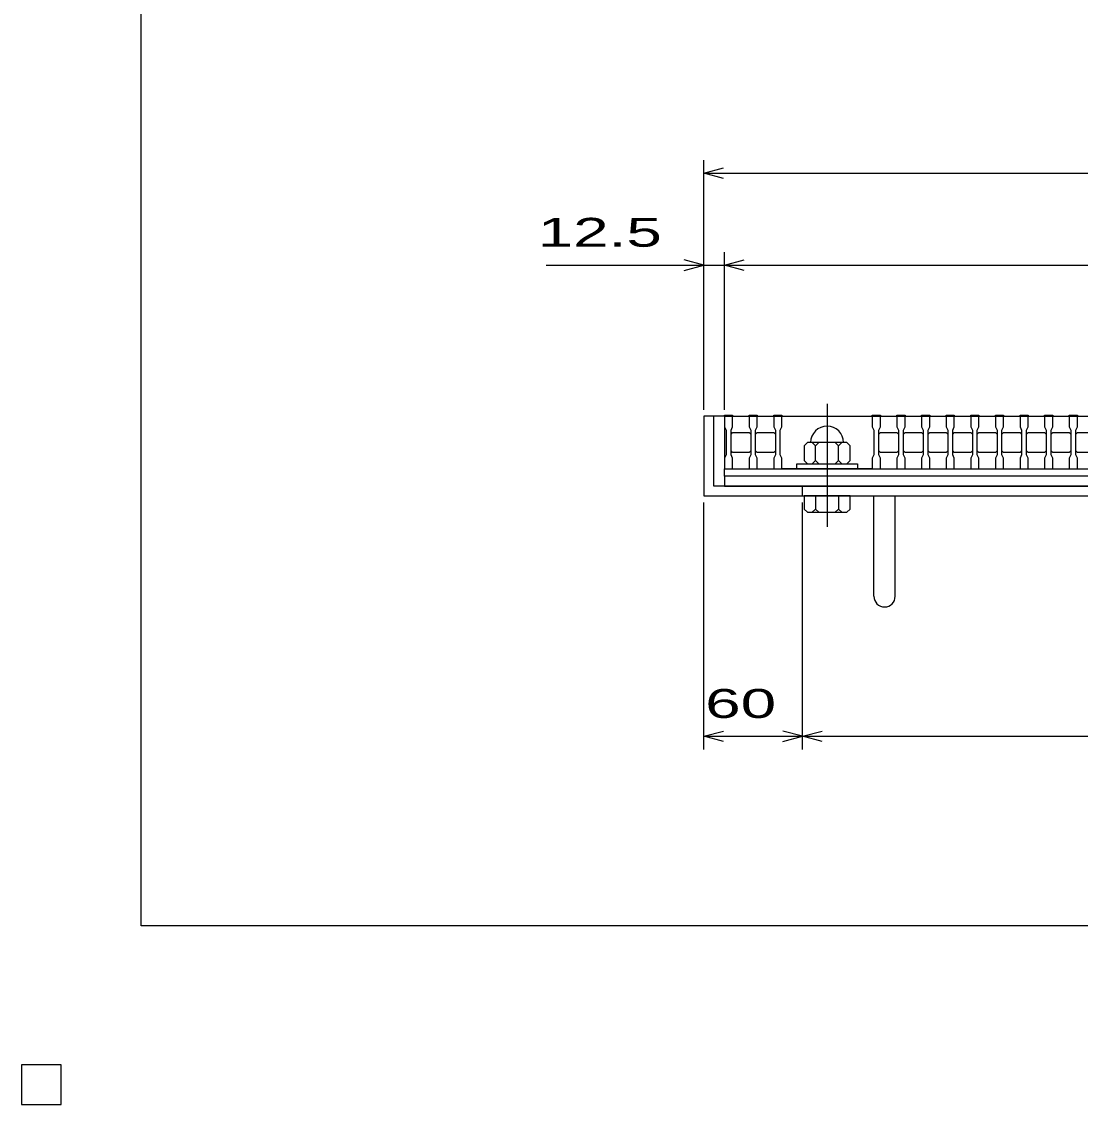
# Model space of a CAD drawing. Units: millimetres, scale not verified. Extents: x -1456 to 1385, y -1026 to 843.
# Drawn here: x -1456 to -811, y -1026 to -367 of the extents above; entities that cross this region are included whole.
import ezdxf
from ezdxf.enums import TextEntityAlignment as Align

# ---------------------------------------------------------------- set-up
doc = ezdxf.new("R2010")
doc.units = ezdxf.units.MM
doc.header["$LTSCALE"] = 8
doc.linetypes.add('CHAIN', pattern=[18.5, 12, -1.5, 3.5, -1.5])
for name, color, linetype, lineweight in [('0_2', 150, 'Continuous', 25), ('16', 3, 'Continuous', 25), ('19', 6, 'Continuous', 25), ('22', 4, 'Continuous', 25)]:
    doc.layers.add(name, color=color, linetype=linetype, lineweight=lineweight)
doc.styles.add('ベクトル', font='')
doc.styles.get('ベクトル').set_extended_font_data('ベクトル')

msp = doc.modelspace()

# ---------------------------------------------------------------- linework, layer by layer
at = {"layer": '0_2'}
for p, q in [((-1383.2, -917.2), (-1383.2, 842.8)), ((1384.8, -917.2), (-1383.2, -917.2))]:
    msp.add_line(p, q, dxfattribs=at)
at = {"layer": '16', "linetype": 'CHAIN'}
msp.add_line((-965.5, -599.4), (-965.5, -674.4), dxfattribs=at)
at = {"layer": '16'}
for p, q in [((-1028, -607), (-1028, -606.3)), ((-1028, -606.3), (-1023, -606.3)), ((-1023, -606.3), (-1023, -607)), ((-1013, -607), (-1013, -606.3)), ((-1013, -606.3), (-1008, -606.3)), ((-1008, -606.3), (-1008, -607)), ((-998, -607), (-998, -606.3)), ((-998, -606.3), (-993, -606.3)), ((-993, -606.3), (-993, -607)), ((-938, -607), (-938, -606.3)), ((-938, -606.3), (-933, -606.3)), ((-933, -606.3), (-933, -607)), ((-923, -607), (-923, -606.3)), ((-923, -606.3), (-918, -606.3)), ((-918, -606.3), (-918, -607)), ((-908, -607), (-908, -606.3)), ((-908, -606.3), (-903, -606.3)), ((-903, -606.3), (-903, -607)), ((-893, -607), (-893, -606.3)), ((-893, -606.3), (-888, -606.3)), ((-888, -606.3), (-888, -607)), ((-878, -607), (-878, -606.3)), ((-878, -606.3), (-873, -606.3)), ((-873, -606.3), (-873, -607)), ((-863, -607), (-863, -606.3)), ((-863, -606.3), (-858, -606.3)), ((-858, -606.3), (-858, -607)), ((-848, -607), (-848, -606.3)), ((-848, -606.3), (-843, -606.3)), ((-843, -606.3), (-843, -607)), ((-833, -607), (-833, -606.3)), ((-833, -606.3), (-828, -606.3)), ((-828, -606.3), (-828, -607)), ((-818, -607), (-818, -606.3)), ((-818, -606.3), (-813, -606.3)), ((-813, -606.3), (-813, -607)), ((-1028, -607), (-1028, -613.5)), ((-1023, -607), (-1028, -607)), ((-1028, -607), (-1028, -639)), ((-1028, -607), (-333, -607)), ((-1023, -613.5), (-1023, -607)), ((-1013, -607), (-1013, -613.5)), ((-1008, -607), (-1013, -607)), ((-1008, -613.5), (-1008, -607)), ((-998, -607), (-998, -613.5)), ((-993, -607), (-998, -607)), ((-993, -613.5), (-993, -607)), ((-993, -607), (-938, -607)), ((-938, -607), (-938, -613.5)), ((-933, -607), (-938, -607)), ((-933, -613.5), (-933, -607)), ((-923, -607), (-923, -613.5)), ((-918, -607), (-923, -607)), ((-918, -613.5), (-918, -607)), ((-908, -607), (-908, -613.5)), ((-903, -607), (-908, -607)), ((-903, -613.5), (-903, -607)), ((-893, -607), (-893, -613.5)), ((-888, -607), (-893, -607)), ((-888, -613.5), (-888, -607)), ((-878, -607), (-878, -613.5)), ((-873, -607), (-878, -607)), ((-873, -613.5), (-873, -607)), ((-863, -607), (-863, -613.5)), ((-858, -607), (-863, -607)), ((-858, -613.5), (-858, -607)), ((-848, -607), (-848, -613.5)), ((-843, -607), (-848, -607)), ((-843, -613.5), (-843, -607)), ((-833, -607), (-833, -613.5)), ((-828, -607), (-833, -607)), ((-828, -613.5), (-828, -607)), ((-818, -607), (-818, -613.5)), ((-813, -607), (-818, -607)), ((-813, -613.5), (-813, -607)), ((-1028, -613.5), (-1027, -615.5)), ((-1027, -615.5), (-1027, -630.5)), ((-1024, -615.5), (-1023, -613.5)), ((-1024, -630.5), (-1024, -615.5)), ((-1024, -618), (-1023, -617)), ((-1023, -617), (-1013, -617)), ((-1013, -613.5), (-1012, -615.5)), ((-1013, -617), (-1012, -618)), ((-1012, -615.5), (-1012, -630.5)), ((-1009, -615.5), (-1008, -613.5)), ((-1009, -630.5), (-1009, -615.5)), ((-1009, -618), (-1008, -617)), ((-1008, -617), (-998, -617)), ((-998, -613.5), (-997, -615.5)), ((-998, -617), (-997, -618)), ((-997, -615.5), (-997, -630.5)), ((-994, -615.5), (-993, -613.5)), ((-994, -630.5), (-994, -615.5)), ((-938, -613.5), (-937, -615.5)), ((-937, -615.5), (-937, -630.5)), ((-934, -615.5), (-933, -613.5)), ((-934, -630.5), (-934, -615.5)), ((-934, -618), (-933, -617)), ((-933, -617), (-923, -617)), ((-923, -613.5), (-922, -615.5)), ((-923, -617), (-922, -618)), ((-922, -615.5), (-922, -630.5)), ((-919, -615.5), (-918, -613.5)), ((-919, -630.5), (-919, -615.5)), ((-919, -618), (-918, -617)), ((-918, -617), (-908, -617)), ((-908, -613.5), (-907, -615.5)), ((-908, -617), (-907, -618)), ((-907, -615.5), (-907, -630.5)), ((-904, -615.5), (-903, -613.5)), ((-904, -630.5), (-904, -615.5)), ((-904, -618), (-903, -617)), ((-903, -617), (-893, -617)), ((-893, -613.5), (-892, -615.5)), ((-893, -617), (-892, -618)), ((-892, -615.5), (-892, -630.5)), ((-889, -615.5), (-888, -613.5)), ((-889, -630.5), (-889, -615.5)), ((-889, -618), (-888, -617)), ((-888, -617), (-878, -617)), ((-878, -613.5), (-877, -615.5)), ((-878, -617), (-877, -618)), ((-877, -615.5), (-877, -630.5)), ((-874, -615.5), (-873, -613.5)), ((-874, -630.5), (-874, -615.5)), ((-874, -618), (-873, -617)), ((-873, -617), (-863, -617)), ((-863, -613.5), (-862, -615.5)), ((-863, -617), (-862, -618)), ((-862, -615.5), (-862, -630.5)), ((-859, -615.5), (-858, -613.5)), ((-859, -630.5), (-859, -615.5)), ((-859, -618), (-858, -617)), ((-858, -617), (-848, -617)), ((-848, -613.5), (-847, -615.5)), ((-848, -617), (-847, -618)), ((-847, -615.5), (-847, -630.5)), ((-844, -615.5), (-843, -613.5)), ((-844, -630.5), (-844, -615.5)), ((-844, -618), (-843, -617)), ((-843, -617), (-833, -617)), ((-833, -613.5), (-832, -615.5)), ((-833, -617), (-832, -618)), ((-832, -615.5), (-832, -630.5)), ((-829, -615.5), (-828, -613.5)), ((-829, -630.5), (-829, -615.5)), ((-829, -618), (-828, -617)), ((-828, -617), (-818, -617)), ((-818, -613.5), (-817, -615.5)), ((-818, -617), (-817, -618)), ((-817, -615.5), (-817, -630.5)), ((-814, -615.5), (-813, -613.5)), ((-814, -630.5), (-814, -615.5)), ((-814, -618), (-813, -617)), ((-813, -617), (-803, -617)), ((-977.5, -623), (-979.5, -625)), ((-979.5, -625), (-979.5, -634)), ((-953.5, -623), (-977.5, -623)), ((-972.5, -625), (-974.5, -623)), ((-970.5, -623), (-972.5, -625)), ((-972.5, -634), (-972.5, -625)), ((-958.5, -625), (-960.5, -623)), ((-956.5, -623), (-958.5, -625)), ((-958.5, -634), (-958.5, -625)), ((-951.5, -625), (-953.5, -623)), ((-951.5, -634), (-951.5, -625)), ((-1027, -630.5), (-1028, -632.5)), ((-1028, -632.5), (-1028, -639)), ((-1023, -629), (-1024, -628)), ((-1023, -632.5), (-1024, -630.5)), ((-1013, -629), (-1023, -629)), ((-1023, -639), (-1023, -632.5)), ((-1012, -628), (-1013, -629)), ((-1012, -630.5), (-1013, -632.5)), ((-1013, -632.5), (-1013, -639)), ((-1008, -629), (-1009, -628)), ((-1008, -632.5), (-1009, -630.5)), ((-998, -629), (-1008, -629)), ((-1008, -639), (-1008, -632.5)), ((-997, -628), (-998, -629)), ((-997, -630.5), (-998, -632.5)), ((-998, -632.5), (-998, -639)), ((-993, -632.5), (-994, -630.5)), ((-993, -639), (-993, -632.5)), ((-937, -630.5), (-938, -632.5)), ((-938, -632.5), (-938, -639)), ((-933, -629), (-934, -628)), ((-933, -632.5), (-934, -630.5)), ((-923, -629), (-933, -629)), ((-933, -639), (-933, -632.5)), ((-922, -628), (-923, -629)), ((-922, -630.5), (-923, -632.5)), ((-923, -632.5), (-923, -639)), ((-918, -629), (-919, -628)), ((-918, -632.5), (-919, -630.5)), ((-908, -629), (-918, -629)), ((-918, -639), (-918, -632.5)), ((-907, -628), (-908, -629)), ((-907, -630.5), (-908, -632.5)), ((-908, -632.5), (-908, -639)), ((-903, -629), (-904, -628)), ((-903, -632.5), (-904, -630.5)), ((-893, -629), (-903, -629)), ((-903, -639), (-903, -632.5)), ((-892, -628), (-893, -629)), ((-892, -630.5), (-893, -632.5)), ((-893, -632.5), (-893, -639)), ((-888, -629), (-889, -628)), ((-888, -632.5), (-889, -630.5)), ((-878, -629), (-888, -629)), ((-888, -639), (-888, -632.5)), ((-877, -628), (-878, -629)), ((-877, -630.5), (-878, -632.5)), ((-878, -632.5), (-878, -639)), ((-873, -629), (-874, -628)), ((-873, -632.5), (-874, -630.5)), ((-863, -629), (-873, -629)), ((-873, -639), (-873, -632.5)), ((-862, -628), (-863, -629)), ((-862, -630.5), (-863, -632.5)), ((-863, -632.5), (-863, -639)), ((-858, -629), (-859, -628)), ((-858, -632.5), (-859, -630.5)), ((-848, -629), (-858, -629)), ((-858, -639), (-858, -632.5)), ((-847, -628), (-848, -629)), ((-847, -630.5), (-848, -632.5)), ((-848, -632.5), (-848, -639)), ((-843, -629), (-844, -628)), ((-843, -632.5), (-844, -630.5)), ((-833, -629), (-843, -629)), ((-843, -639), (-843, -632.5)), ((-832, -628), (-833, -629)), ((-832, -630.5), (-833, -632.5)), ((-833, -632.5), (-833, -639)), ((-828, -629), (-829, -628)), ((-828, -632.5), (-829, -630.5)), ((-818, -629), (-828, -629)), ((-828, -639), (-828, -632.5)), ((-817, -628), (-818, -629)), ((-817, -630.5), (-818, -632.5)), ((-818, -632.5), (-818, -639)), ((-813, -629), (-814, -628)), ((-813, -632.5), (-814, -630.5)), ((-803, -629), (-813, -629)), ((-813, -639), (-813, -632.5)), ((-1028, -639), (-1023, -639)), ((-1028, -639), (-333, -639)), ((-1028, -639), (-333, -639)), ((-1028, -643.5), (-1028, -639)), ((-1013, -639), (-1008, -639)), ((-998, -639), (-993, -639)), ((-938, -639), (-993, -639)), ((-984, -639), (-984, -636)), ((-984, -636), (-947, -636)), ((-947, -639), (-984, -639)), ((-979.5, -634), (-977.5, -636)), ((-974.5, -636), (-972.5, -634)), ((-972.5, -634), (-970.5, -636)), ((-960.5, -636), (-958.5, -634)), ((-958.5, -634), (-956.5, -636)), ((-953.5, -636), (-951.5, -634)), ((-947, -636), (-947, -639)), ((-938, -639), (-933, -639)), ((-923, -639), (-918, -639)), ((-908, -639), (-903, -639)), ((-893, -639), (-888, -639)), ((-878, -639), (-873, -639)), ((-863, -639), (-858, -639)), ((-848, -639), (-843, -639)), ((-833, -639), (-828, -639)), ((-818, -639), (-813, -639)), ((-333, -643.5), (-1028, -643.5)), ((-1028, -643.5), (-1028, -649.5)), ((-1028, -649.5), (-333, -649.5)), ((-1432, -1002), (-1456, -1002)), ((-1456, -1002), (-1456, -1026)), ((-1432, -1002), (-1456, -1002)), ((-1456, -1002), (-1456, -1026)), ((-1432, -1002), (-1456, -1002)), ((-1456, -1002), (-1456, -1026)), ((-1432, -1002), (-1456, -1002)), ((-1456, -1002), (-1456, -1026)), ((-1432, -1002), (-1456, -1002)), ((-1456, -1002), (-1456, -1026)), ((-1432, -1026), (-1432, -1002)), ((-1432, -1026), (-1432, -1002)), ((-1432, -1026), (-1432, -1002)), ((-1432, -1026), (-1432, -1002)), ((-1432, -1026), (-1432, -1002)), ((-1456, -1026), (-1432, -1026)), ((-1456, -1026), (-1432, -1026)), ((-1456, -1026), (-1432, -1026)), ((-1456, -1026), (-1432, -1026)), ((-1456, -1026), (-1432, -1026))]:
    msp.add_line(p, q, dxfattribs=at)
msp.add_arc((-965.5, -623), 10, 0, 180, dxfattribs=at)
at = {"layer": '19'}
for p, q in [((-1028, -607), (-1040.5, -607)), ((-1040.5, -607), (-1040.5, -655.5)), ((-1034.5, -649.5), (-1034.5, -607)), ((-326.5, -649.5), (-1034.5, -649.5)), ((-980.5, -655.5), (-980.5, -649.5)), ((-1040.5, -655.5), (-320.5, -655.5)), ((-979.5, -655.5), (-979.5, -663.5)), ((-951.5, -655.5), (-979.5, -655.5)), ((-972.5, -655.5), (-972.5, -663.5)), ((-958.5, -655.5), (-958.5, -663.5)), ((-951.5, -663.5), (-951.5, -655.5)), ((-937, -716.61), (-937, -655.5)), ((-924, -716.61), (-924, -655.5)), ((-979.5, -663.5), (-977.5, -665.5)), ((-977.5, -665.5), (-953.5, -665.5)), ((-972.5, -663.5), (-974.5, -665.5)), ((-970.5, -665.5), (-972.5, -663.5)), ((-958.5, -663.5), (-960.5, -665.5)), ((-956.5, -665.5), (-958.5, -663.5)), ((-953.5, -665.5), (-951.5, -663.5))]:
    msp.add_line(p, q, dxfattribs=at)
msp.add_arc((-930.5, -716.61), 6.5, 180, 0, dxfattribs=at)
at = {"layer": '22'}
for p, q in [((-1040.5, -603), (-1040.5, -451)), ((-1040.5, -459), (-1028.5, -455.8)), ((-1028.5, -462.2), (-1040.5, -459)), ((-1040.5, -459), (-320.5, -459)), ((-1040.5, -603), (-1040.5, -507)), ((-1028, -603), (-1028, -507)), ((-1040.5, -515), (-1052.5, -511.8)), ((-1028, -515), (-1016, -511.8)), ((-1136.5, -515), (-1040.5, -515)), ((-1052.5, -518.2), (-1040.5, -515)), ((-1040.5, -515), (-1028, -515)), ((-1016, -518.2), (-1028, -515)), ((-1028, -515), (-333, -515)), ((-1040.5, -809.9), (-1040.5, -659.5)), ((-980.5, -809.9), (-980.5, -659.5)), ((-1040.5, -801.9), (-1028.5, -798.7)), ((-1028.5, -805.1), (-1040.5, -801.9)), ((-1040.5, -801.9), (-980.5, -801.9)), ((-980.5, -801.9), (-992.5, -798.7)), ((-992.5, -805.1), (-980.5, -801.9)), ((-980.5, -801.9), (-968.5, -798.7)), ((-968.5, -805.1), (-980.5, -801.9)), ((-980.5, -801.9), (-380.5, -801.9))]:
    msp.add_line(p, q, dxfattribs=at)
at = {"layer": '22', "color": 2}
for p, q in [((-1432, -1002), (-1456, -1002)), ((-1456, -1002), (-1456, -1026)), ((-1432, -1002), (-1456, -1002)), ((-1456, -1002), (-1456, -1026)), ((-1432, -1002), (-1456, -1002)), ((-1456, -1002), (-1456, -1026)), ((-1432, -1026), (-1432, -1002)), ((-1432, -1026), (-1432, -1002)), ((-1432, -1026), (-1432, -1002)), ((-1456, -1026), (-1432, -1026)), ((-1456, -1026), (-1432, -1026)), ((-1456, -1026), (-1432, -1026))]:
    msp.add_line(p, q, dxfattribs=at)

# ---------------------------------------------------------------- texts
at = {"layer": '22', "color": 2, "style": 'ベクトル', "width": 1.65}
for s, p in [(' 12.5 ', (-1152.5, -495)), (' 60 ', (-1050.5, -781.9))]:
    msp.add_text(s, height=17.6, dxfattribs=at).set_placement(p, align=Align.MIDDLE_LEFT)

doc.saveas('drawing.dxf')
